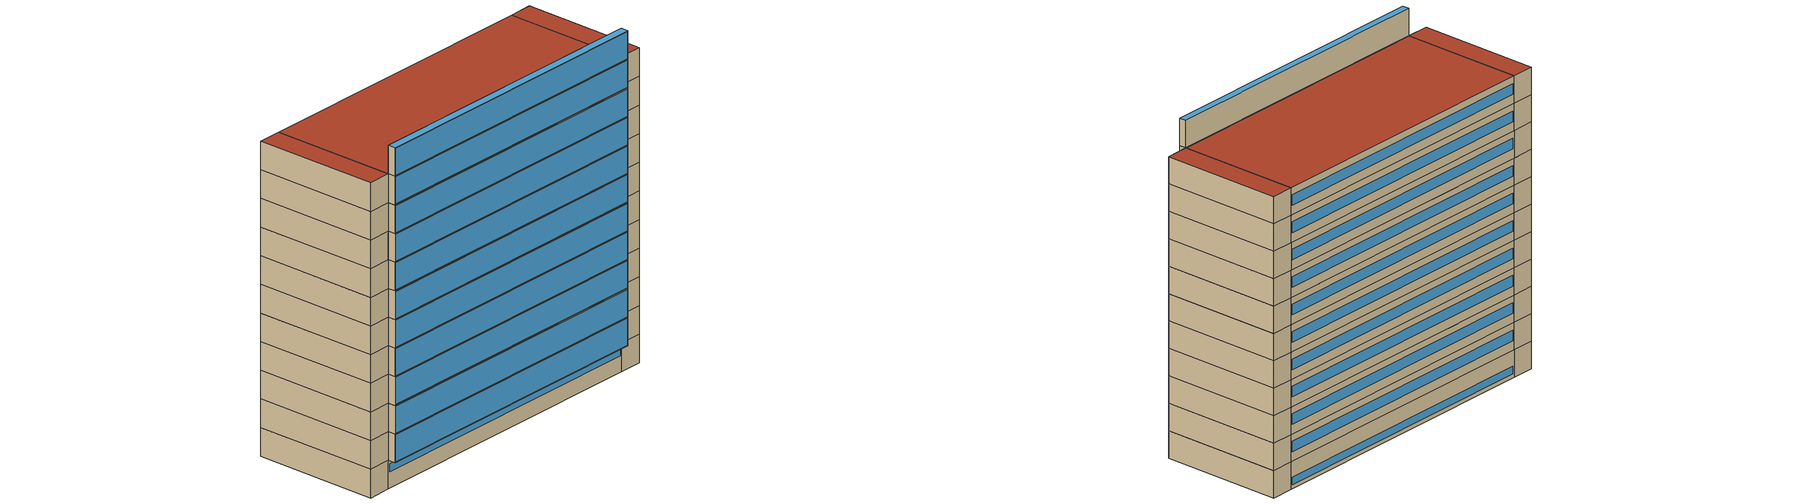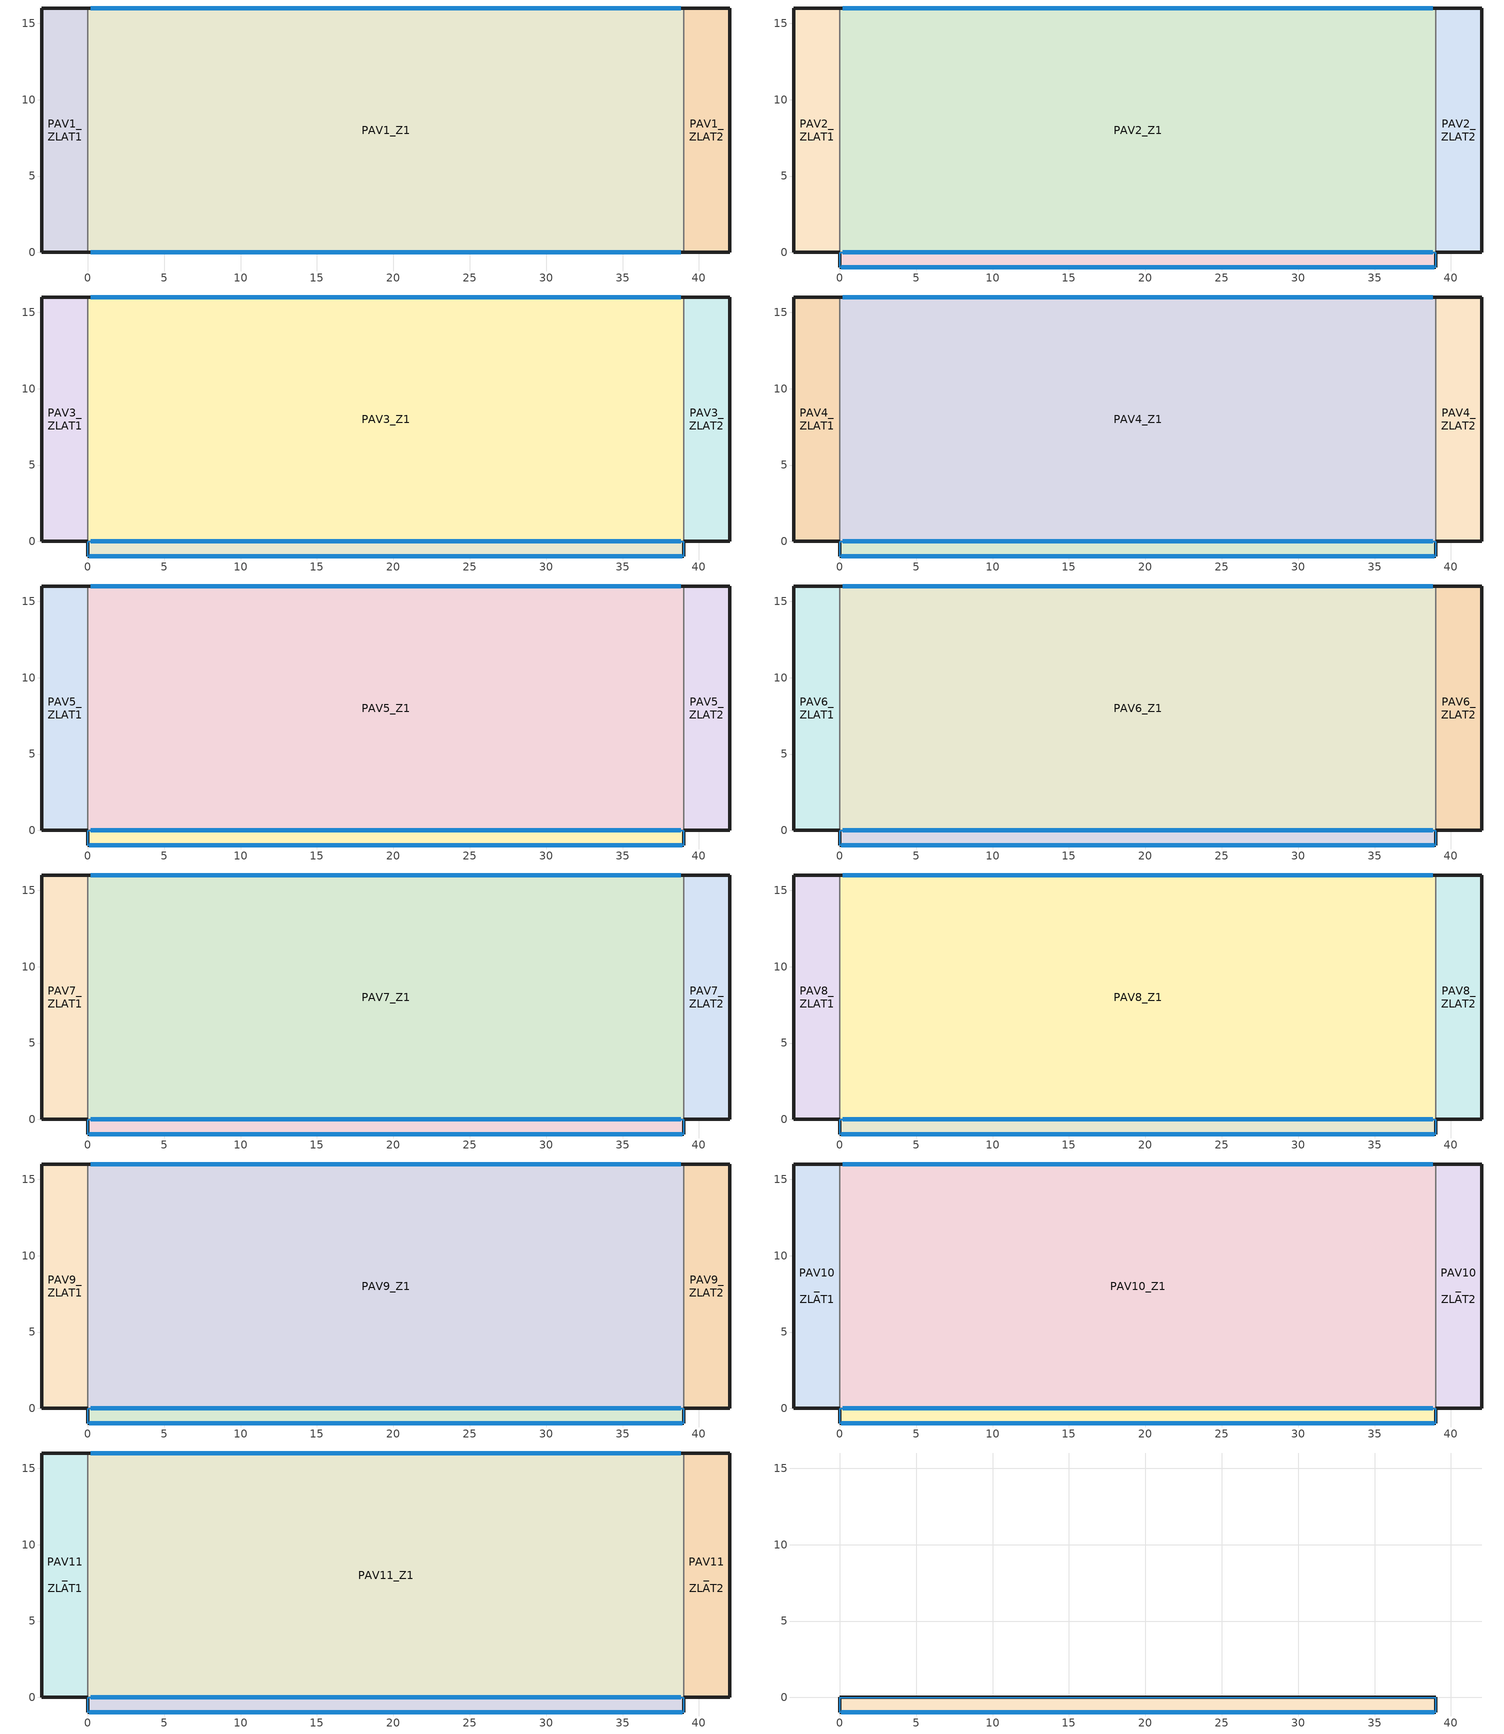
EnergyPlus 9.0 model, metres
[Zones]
PAV1_Z1
 floor ground (Laje): 39,16 39,0 0,0 0,16 z0
 wall outside (Alvenaria): 39,16 0,16 / 0,0 39,0 z0:3.5
 wall to PAV1_ZLAT2 (Alvenaria): 39,0 39,16 z0:3.5
 wall to PAV1_ZLAT1 (Alvenaria): 0,16 0,0 z0:3.5
 window (Vidro 6mm): 0.2,0 38.8,0 z2.05:3; 38.8,16 0.2,16 z0.5:1.5
PAV1_ZLAT2
 floor ground (Laje): 42,16 42,0 39,0 39,16 z0
 wall outside (Alvenaria): 39,0 42,0 42,16 39,16 z0:3.5
PAV1_ZLAT1
 floor ground (Laje): 0,16 0,0 -3,0 -3,16 z0
 wall outside (Alvenaria): 0,16 -3,16 -3,0 0,0 z0:3.5
PAV2_ZLAT1
 floor to PAV1_ZLAT1 (Laje): 0,16 0,0 -3,0 -3,16 z3.5
 wall outside (Alvenaria): 0,16 -3,16 -3,0 0,0 z3.5:7
 wall to PAV2_Z1 (Alvenaria): 0,0 0,16 z3.5:7
PAV2_Z1
 floor to PAV1_Z1 (Laje): 39,16 39,0 0,0 0,16 z3.5
 wall outside (Alvenaria): 39,16 0,16 z3.5:7
 wall to PAV2_ZLAT2 (Alvenaria): 39,0 39,16 z3.5:7
 wall to PAV2_FD (Alvenaria): 0,0 39,0 z3.5:7
 window inside (Vidro 6mm): 0.2,0 38.8,0 z5.67:6.72
 window (Vidro 6mm): 38.8,16 0.2,16 z4.72:6.08
PAV2_ZLAT2
 floor to PAV1_ZLAT2 (Laje): 42,16 42,0 39,0 39,16 z3.5
 wall outside (Alvenaria): 39,0 42,0 42,16 39,16 z3.5:7
PAV2_FD
 floor outside (CHAPA): 39,0 39,-0.95 0,-0.95 0,0 z3.5
 wall outside (Alvenaria): 0,0 0,-0.95 / 39,-0.95 39,0 z3.5:7
 wall outside (CHAPA): 0,-0.95 39,-0.95 z3.5:7
 window (Vidro 6mm): 0.1,-0.95 38.9,-0.95 z3.6:6.9
 skylight inside (Vidro 6mm): 0.01,-0.01 0.01,-0.95 38.99,-0.95 38.99,-0.01 z7
 skylight (Vidro 6mm): 38.99,-0.01 38.99,-0.95 0.01,-0.95 0.01,-0.01 z3.5
PAV3_ZLAT1
 floor to PAV2_ZLAT1 (Laje): 0,16 0,0 -3,0 -3,16 z7
 wall outside (Alvenaria): 0,16 -3,16 -3,0 0,0 z7:10.5
 wall to PAV3_Z1 (Alvenaria): 0,0 0,16 z7:10.5
PAV3_Z1
 floor to PAV2_Z1 (Laje): 39,16 39,0 0,0 0,16 z7
 wall outside (Alvenaria): 39,16 0,16 z7:10.5
 wall to PAV3_ZLAT2 (Alvenaria): 39,0 39,16 z7:10.5
 wall to PAV3_FD (Alvenaria): 0,0 39,0 z7:10.5
 window inside (Vidro 6mm): 0.2,0 38.8,0 z9.18:10.22
 window (Vidro 6mm): 38.8,16 0.2,16 z8.22:9.57
PAV3_ZLAT2
 floor to PAV2_ZLAT2 (Laje): 42,16 42,0 39,0 39,16 z7
 wall outside (Alvenaria): 39,0 42,0 42,16 39,16 z7:10.5
PAV3_FD
 floor to PAV2_FD (CHAPA): 39,0 39,-0.95 0,-0.95 0,0 z7
 wall outside (Alvenaria): 0,0 0,-0.95 / 39,-0.95 39,0 z7:10.5
 wall outside (CHAPA): 39,-0.95 0,-0.95 z7:10.5
 window (Vidro 6mm): 38.9,-0.95 0.1,-0.95 z7.1:10.4
 skylight inside (Vidro 6mm): 0.01,-0.01 0.01,-0.95 38.99,-0.95 38.99,-0.01 z10.5
PAV4_ZLAT1
 floor to PAV3_ZLAT1 (Laje): 0,16 0,0 -3,0 -3,16 z10.5
 wall outside (Alvenaria): 0,16 -3,16 -3,0 0,0 z10.5:14
 wall to PAV4_Z1 (Alvenaria): 0,0 0,16 z10.5:14
PAV4_Z1
 floor to PAV3_Z1 (Laje): 39,16 39,0 0,0 0,16 z10.5
 wall outside (Alvenaria): 39,16 0,16 z10.5:14
 wall to PAV4_ZLAT2 (Alvenaria): 39,0 39,16 z10.5:14
 wall to PAV4_FD (Alvenaria): 0,0 39,0 z10.5:14
 window inside (Vidro 6mm): 0.2,0 38.8,0 z12.68:13.72
 window (Vidro 6mm): 38.8,16 0.2,16 z11.72:13.07
PAV4_ZLAT2
 floor to PAV3_ZLAT2 (Laje): 42,16 42,0 39,0 39,16 z10.5
 wall outside (Alvenaria): 39,0 42,0 42,16 39,16 z10.5:14
PAV4_FD
 floor to PAV3_FD (CHAPA): 39,0 39,-0.95 0,-0.95 0,0 z10.5
 wall outside (Alvenaria): 0,0 0,-0.95 / 39,-0.95 39,0 z10.5:14
 wall outside (CHAPA): 39,-0.95 0,-0.95 z10.5:14
 window (Vidro 6mm): 38.9,-0.95 0.1,-0.95 z10.6:13.9
 skylight inside (Vidro 6mm): 0.01,-0.01 0.01,-0.95 38.99,-0.95 38.99,-0.01 z14
PAV5_ZLAT1
 floor to PAV4_ZLAT1 (Laje): 0,16 0,0 -3,0 -3,16 z14
 wall outside (Alvenaria): 0,16 -3,16 -3,0 0,0 z14:17.5
 wall to PAV5_Z1 (Alvenaria): 0,0 0,16 z14:17.5
PAV5_Z1
 floor to PAV4_Z1 (Laje): 39,16 39,0 0,0 0,16 z14
 wall outside (Alvenaria): 39,16 0,16 z14:17.5
 wall to PAV5_FD (Alvenaria): 0,0 39,0 z14:17.5
 wall to PAV5_ZLAT2 (Alvenaria): 39,0 39,16 z14:17.5
 window inside (Vidro 6mm): 0.2,0 38.8,0 z16.18:17.23
 window (Vidro 6mm): 38.8,16 0.2,16 z15.22:16.57
PAV5_ZLAT2
 floor to PAV4_ZLAT2 (Laje): 42,16 42,0 39,0 39,16 z14
 wall outside (Alvenaria): 39,0 42,0 42,16 39,16 z14:17.5
PAV5_FD
 floor to PAV4_FD (CHAPA): 39,0 39,-0.95 0,-0.95 0,0 z14
 wall outside (CHAPA): 0,-0.95 39,-0.95 z14:17.5
 wall outside (Alvenaria): 0,0 0,-0.95 / 39,-0.95 39,0 z14:17.5
 window (Vidro 6mm): 0.1,-0.95 38.9,-0.95 z14.1:17.4
 skylight inside (Vidro 6mm): 0.01,-0.01 0.01,-0.95 38.99,-0.95 38.99,-0.01 z17.5
PAV6_ZLAT1
 floor to PAV5_ZLAT1 (Laje): 0,16 0,0 -3,0 -3,16 z17.5
 wall outside (Alvenaria): 0,16 -3,16 -3,0 0,0 z17.5:21
 wall to PAV6_Z1 (Alvenaria): 0,0 0,16 z17.5:21
PAV6_Z1
 floor to PAV5_Z1 (Laje): 39,16 39,0 0,0 0,16 z17.5
 wall outside (Alvenaria): 39,16 0,16 z17.5:21
 wall to PAV6_FD (Alvenaria): 0,0 39,0 z17.5:21
 wall to PAV6_ZLAT2 (Alvenaria): 39,0 39,16 z17.5:21
 window inside (Vidro 6mm): 0.2,0 38.8,0 z19.68:20.73
 window (Vidro 6mm): 38.8,16 0.2,16 z18.73:20.07
PAV6_ZLAT2
 floor to PAV5_ZLAT2 (Laje): 42,16 42,0 39,0 39,16 z17.5
 wall outside (Alvenaria): 39,0 42,0 42,16 39,16 z17.5:21
PAV6_FD
 floor to PAV5_FD (CHAPA): 39,0 39,-0.95 0,-0.95 0,0 z17.5
 wall outside (Alvenaria): 0,0 0,-0.95 / 39,-0.95 39,0 z17.5:21
 wall outside (CHAPA): 39,-0.95 0,-0.95 z17.5:21
 window (Vidro 6mm): 38.9,-0.95 0.1,-0.95 z17.6:20.9
 skylight inside (Vidro 6mm): 0.01,-0.01 0.01,-0.95 38.99,-0.95 38.99,-0.01 z21
PAV7_ZLAT1
 floor to PAV6_ZLAT1 (Laje): 0,16 0,0 -3,0 -3,16 z21
 wall outside (Alvenaria): 0,16 -3,16 -3,0 0,0 z21:24.5
 wall to PAV7_Z1 (Alvenaria): 0,0 0,16 z21:24.5
PAV7_Z1
 floor to PAV6_Z1 (Laje): 39,16 39,0 0,0 0,16 z21
 wall outside (Alvenaria): 39,16 0,16 z21:24.5
 wall to PAV7_ZLAT2 (Alvenaria): 39,0 39,16 z21:24.5
 wall to PAV7_FD (Alvenaria): 0,0 39,0 z21:24.5
 window inside (Vidro 6mm): 0.2,0 38.8,0 z23.18:24.23
 window (Vidro 6mm): 38.8,16 0.2,16 z22.23:23.57
PAV7_ZLAT2
 floor to PAV6_ZLAT2 (Laje): 42,16 42,0 39,0 39,16 z21
 wall outside (Alvenaria): 39,0 42,0 42,16 39,16 z21:24.5
PAV7_FD
 floor to PAV6_FD (CHAPA): 39,0 39,-0.95 0,-0.95 0,0 z21
 wall outside (CHAPA): 39,-0.95 0,-0.95 z21:24.5
 wall outside (Alvenaria): 0,0 0,-0.95 / 39,-0.95 39,0 z21:24.5
 window (Vidro 6mm): 38.9,-0.95 0.1,-0.95 z21.1:24.4
 skylight inside (Vidro 6mm): 0.01,-0.01 0.01,-0.95 38.99,-0.95 38.99,-0.01 z24.5
PAV8_ZLAT1
 floor to PAV7_ZLAT1 (Laje): 0,16 0,0 -3,0 -3,16 z24.5
 wall outside (Alvenaria): 0,16 -3,16 -3,0 0,0 z24.5:28
 wall to PAV8_Z1 (Alvenaria): 0,0 0,16 z24.5:28
PAV8_Z1
 floor to PAV7_Z1 (Laje): 39,16 39,0 0,0 0,16 z24.5
 wall outside (Alvenaria): 39,16 0,16 z24.5:28
 wall to PAV8_ZLAT2 (Alvenaria): 39,0 39,16 z24.5:28
 wall to PAV8_FD (Alvenaria): 0,0 39,0 z24.5:28
 window inside (Vidro 6mm): 0.2,0 38.8,0 z26.68:27.73
 window (Vidro 6mm): 38.8,16 0.2,16 z25.73:27.07
PAV8_ZLAT2
 floor to PAV7_ZLAT2 (Laje): 42,16 42,0 39,0 39,16 z24.5
 wall outside (Alvenaria): 39,0 42,0 42,16 39,16 z24.5:28
 roof outside (Laje): 39,16 39,0 42,0 42,16 z28
PAV8_FD
 floor to PAV7_FD (CHAPA): 39,0 39,-0.95 0,-0.95 0,0 z24.5
 wall outside (Alvenaria): 39,-0.95 39,0 / 0,0 0,-0.95 z24.5:28
 wall outside (CHAPA): 0,-0.95 39,-0.95 z24.5:28
 window (Vidro 6mm): 0.1,-0.95 38.9,-0.95 z24.6:27.9
 skylight inside (Vidro 6mm): 0.01,-0.01 0.01,-0.95 38.99,-0.95 38.99,-0.01 z28
PAV9_ZLAT2
 floor ground (Laje): 42,16 42,0 39,0 39,16 z28
 wall outside (Alvenaria): 39,0 42,0 42,16 39,16 z28:31.5
 wall to PAV9_Z1 (Alvenaria): 39,16 39,0 z28:31.5
PAV9_Z1
 floor to PAV8_Z1 (Laje): 39,16 39,0 0,0 0,16 z28
 wall outside (Alvenaria): 39,16 0,16 z28:31.5
 wall to PAV9_FD (Alvenaria): 0,0 39,0 z28:31.5
 wall to PAV9_ZLAT1 (Alvenaria): 0,16 0,0 z28:31.5
 window (Vidro 6mm): 38.8,16 0.2,16 z29.23:30.57
 window inside (Vidro 6mm): 0.2,0 38.8,0 z30.18:31.23
PAV9_ZLAT1
 floor to PAV8_ZLAT1 (Laje): 0,16 0,0 -3,0 -3,16 z28
 wall outside (Alvenaria): 0,16 -3,16 -3,0 0,0 z28:31.5
PAV9_FD
 floor to PAV8_FD (CHAPA): 39,0 39,-0.95 0,-0.95 0,0 z28
 wall outside (Alvenaria): 39,-0.95 39,0 / 0,0 0,-0.95 z28:31.5
 wall outside (CHAPA): 39,-0.95 0,-0.95 z28:31.5
 window (Vidro 6mm): 38.9,-0.95 0.1,-0.95 z28.1:31.4
 skylight inside (Vidro 6mm): 0.01,-0.01 0.01,-0.95 38.99,-0.95 38.99,-0.01 z31.5
PAV10_ZLAT1
 floor to PAV9_ZLAT1 (Laje): 0,16 0,0 -3,0 -3,16 z31.5
 wall outside (Alvenaria): 0,16 -3,16 -3,0 0,0 z31.5:35
 wall to PAV10_Z1 (Alvenaria): 0,0 0,16 z31.5:35
PAV10_Z1
 floor to PAV9_Z1 (Laje): 39,16 39,0 0,0 0,16 z31.5
 wall outside (Alvenaria): 39,16 0,16 z31.5:35
 wall to PAV10_FD (Alvenaria): 0,0 39,0 z31.5:35
 wall to PAV10_ZLAT2 (Alvenaria): 39,0 39,16 z31.5:35
 window inside (Vidro 6mm): 0.2,0 38.8,0 z33.67:34.73
 window (Vidro 6mm): 38.8,16 0.2,16 z32.73:34.08
PAV10_ZLAT2
 floor to PAV9_ZLAT2 (Laje): 42,16 42,0 39,0 39,16 z31.5
 wall outside (Alvenaria): 39,0 42,0 42,16 39,16 z31.5:35
PAV10_FD
 floor to PAV9_FD (CHAPA): 39,0 39,-0.95 0,-0.95 0,0 z31.5
 wall outside (Alvenaria): 0,0 0,-0.95 / 39,-0.95 39,0 z31.5:35
 wall outside (CHAPA): 0,-0.95 39,-0.95 z31.5:35
 window (Vidro 6mm): 0.1,-0.95 38.9,-0.95 z31.6:34.9
 skylight inside (Vidro 6mm): 0.01,-0.01 0.01,-0.95 38.99,-0.95 38.99,-0.01 z35
PAV11_ZLAT1
 floor to PAV10_ZLAT1 (Laje): 0,16 0,0 -3,0 -3,16 z35
 wall outside (Alvenaria): 0,16 -3,16 -3,0 0,0 z35:38.5
 wall to PAV11_Z1 (Alvenaria): 0,0 0,16 z35:38.5
 roof outside (Laje): -3,16 -3,0 0,0 0,16 z38.5
PAV11_Z1
 floor to PAV10_Z1 (Laje): 39,16 39,0 0,0 0,16 z35
 wall outside (Alvenaria): 39,16 0,16 z35:38.5
 wall to PAV11_FD (Alvenaria): 0,0 39,0 z35:38.5
 wall to PAV11_ZLAT2 (Alvenaria): 39,0 39,16 z35:38.5
 window inside (Vidro 6mm): 0.2,0 38.8,0 z37.17:38.23
 window (Vidro 6mm): 38.8,16 0.2,16 z36.23:37.58
 roof outside (Laje): 0,16 0,0 39,0 39,16 z38.5
PAV11_ZLAT2
 floor to PAV10_ZLAT2 (Laje): 42,16 42,0 39,0 39,16 z35
 wall outside (Alvenaria): 39,0 42,0 42,16 z35:38.5
 wall outside (Cobertura): 42,16 39,16 z35:38.5
 roof outside (Laje): 39,16 39,0 42,0 42,16 z38.5
PAV11_FD
 floor to PAV10_FD (CHAPA): 39,0 39,-0.95 0,-0.95 0,0 z35
 wall outside (Alvenaria): 39,-0.95 39,0 / 0,0 0,-0.95 z35:38.5
 wall outside (CHAPA): 0,-0.95 39,-0.95 z35:38.5
 window (Vidro 6mm): 0.1,-0.95 38.9,-0.95 z35.1:38.4
 skylight inside (Vidro 6mm): 0.01,-0.01 0.01,-0.95 38.99,-0.95 38.99,-0.01 z38.5
PAV12_FD
 floor to PAV11_FD (CHAPA): 39,0 39,-0.95 0,-0.95 0,0 z38.5
 wall outside (CHAPA): 39,-0.95 39,0 0,0 0,-0.95 39,-0.95 z38.5:42
 window (Vidro 6mm): 0.1,-0.95 38.9,-0.95 z38.6:41.9
 roof outside (CHAPA): 0,0 0,-0.95 39,-0.95 39,0 z42
 skylight (Vidro 6mm): 0.01,-0.01 0.01,-0.95 38.99,-0.95 38.99,-0.01 z42
[Building]
Pesq_fachada: North Axis {deg}=45; Terrain=Suburbs; Loads Convergence Tolerance Value=0.04; Temperature Convergence Tolerance Value {deltaC}=0.4; Solar Distribution=FullExterior; Maximum Number of Warmup Days=25
[Site:Location]
VICOSA: Latitude {deg}=-20.45; Longitude {deg}=-42.52; Time Zone {hr}=-3; Elevation {m}=650
[Site:GroundTemperature:BuildingSurface]
21.81, 21.89, 21.87, 21.76, 21.51, 21.36, 21.26, 21.43, 21.51, 21.62, 21.76, 21.78
[Material] Thermal Absorptance=0.9; Visible Absorptance=0.7
Name | Roughness | Thickness {m} | Conductivity {W/m-K} | Density {kg/m3} | Specific Heat {J/kg-K} | Solar Absorptance
Alvenaria_1_5_Argamassa | Smooth | 0.025 | 1.15 | 2000 | 1000 | 0.2
Alvenaria_2_4_Tijolo | Rough | 0.09 | 0.9 | 1700 | 920 | 0.7
Alvenaria_3_Isolante | MediumSmooth | 0.04 | 0.035 | 130 | 100 | 0.7
Cobertura_1_Cascalho | VeryRough | 0.01 | 0.96 | 1800 | 1000 | 0.5
Cobertura_2_Impermeabilizante | Rough | 0.005 | 0.5 | 1700 | 1000 | 0.7
Cobertura_3_Concreto | MediumRough | 0.5 | 1.13 | 2000 | 1000 | 0.2
Laje_1_concreto | MediumSmooth | 0.13 | 1.4 | 2100 | 840 | 0.2
[WindowMaterial:Glazing]
Clear 3mm: Optical Data Type=SpectralAverage; Thickness {m}=0.012; Solar Transmittance at Normal Incidence=0.837; Front Side Solar Reflectance at Normal Incidence=0.075; Back Side Solar Reflectance at Normal Incidence=0.075; Visible Transmittance at Normal Incidence=0.898; Front Side Visible Reflectance at Normal Incidence=0.081; Back Side Visible Reflectance at Normal Incidence=0.081; Infrared Transmittance at Normal Incidence=0; Front Side Infrared Hemispherical Emissivity=0.84; Back Side Infrared Hemispherical Emissivity=0.84; Conductivity {W/m-K}=0.9
[Construction]
Alvenaria: Alvenaria_1_5_Argamassa, Alvenaria_2_4_Tijolo, Alvenaria_3_Isolante, Alvenaria_2_4_Tijolo, Alvenaria_1_5_Argamassa
Cobertura: Cobertura_1_Cascalho, Cobertura_2_Impermeabilizante, Cobertura_3_Concreto
Laje: Laje_1_concreto
Vidro 6mm: Clear 3mm
CHAPA: Alvenaria_2_4_Tijolo
[Zone] Multiplier=1
PAV1_Z1; PAV1_ZLAT2; PAV1_ZLAT1; PAV2_ZLAT1; PAV2_Z1; PAV2_ZLAT2; PAV3_ZLAT1; PAV3_Z1; PAV3_ZLAT2; PAV4_ZLAT1; PAV4_Z1; PAV4_ZLAT2; PAV5_ZLAT1; PAV5_Z1; PAV5_ZLAT2; PAV6_ZLAT1; PAV6_Z1; PAV6_ZLAT2; PAV7_ZLAT1; PAV7_Z1; PAV7_ZLAT2; PAV8_ZLAT1; PAV8_Z1; PAV8_ZLAT2; PAV9_ZLAT2; PAV9_Z1; PAV9_ZLAT1; PAV10_ZLAT1; PAV10_Z1; PAV10_ZLAT2; PAV11_ZLAT1; PAV11_Z1; PAV11_ZLAT2; PAV2_FD; PAV3_FD; PAV4_FD; PAV5_FD; PAV6_FD; PAV7_FD; PAV8_FD; PAV9_FD; PAV10_FD; PAV11_FD; PAV12_FD
[People] Number of People Schedule=Ocupacao; Number of People Calculation Method=People; Number of People=45; Fraction Radiant=0.6; Sensible Heat Fraction=autocalculate; Activity Level Schedule=metabolismo_esc; Carbon Dioxide Generation Rate {m3/s-W}=3.82e-08; Enable ASHRAE 55 Comfort Warnings=No; Mean Radiant Temperature Calculation Type=ZoneAveraged; Clothing Insulation Calculation Method=ClothingInsulationSchedule
Name | Zone or ZoneList
Trabalhadores_PAV1 | PAV1_Z1
Trabalhadores_PAV2 | PAV2_Z1
Trabalhadores_PAV3 | PAV3_Z1
Trabalhadores_PAV4 | PAV4_Z1
Trabalhadores_PAV5 | PAV5_Z1
Trabalhadores_PAV6 | PAV6_Z1
Trabalhadores_PAV7 | PAV7_Z1
Trabalhadores_PAV8 | PAV8_Z1
Trabalhadores_PAV9 | PAV9_Z1
Trabalhadores_PAV10 | PAV10_Z1
Trabalhadores_PAV11 | PAV11_Z1
[Lights] Schedule=Ilum_Total; Design Level Calculation Method=Watts/Area; Watts per Zone Floor Area {W/m2}=18.75; Return Air Fraction=0; Fraction Radiant=0.72; Fraction Visible=0.18; Fraction Replaceable=1; Return Air Fraction Calculated from Plenum Temperature=No
Name | Zone or ZoneList
Iluminacao_PAV1 | PAV1_Z1
Iluminacao_PAV2 | PAV2_Z1
Iluminacao_PAV3 | PAV3_Z1
Iluminacao_PAV4 | PAV4_Z1
Iluminacao_PAV5 | PAV5_Z1
Iluminacao_PAV6 | PAV6_Z1
Iluminacao_PAV7 | PAV7_Z1
Iluminacao_PAV8 | PAV8_Z1
Iluminacao_PAV9 | PAV9_Z1
Iluminacao_PAV10 | PAV10_Z1
Iluminacao_PAV11 | PAV11_Z1
[ElectricEquipment] Schedule=Equip_esc; Design Level Calculation Method=Watts/Area; Watts per Zone Floor Area {W/m2}=8.4; Fraction Latent=0; Fraction Radiant=0.3; Fraction Lost=0
Name | Zone or ZoneList
Equipamento_PAV1 | PAV1_Z1
Equipamento_PAV2 | PAV2_Z1
Equipamento_PAV3 | PAV3_Z1
Equipamento_PAV4 | PAV4_Z1
Equipamento_PAV5 | PAV5_Z1
Equipamento_PAV6 | PAV6_Z1
Equipamento_PAV7 | PAV7_Z1
Equipamento_PAV8 | PAV8_Z1
Equipamento_PAV9 | PAV9_Z1
Equipamento_PAV10 | PAV10_Z1
Equipamento_PAV11 | PAV11_Z1
[HVACTemplate:Thermostat]
Constant Setpoint Thermostat: Constant Heating Setpoint {C}=20; Constant Cooling Setpoint {C}=25
[Schedule:Compact]
Ocupacao: Through: 12/31, For: AllDays, Until: 07:00, 0, Until: 8:00, .5, Until: 12:00, 1, Until: 14:00, .5, Until: 18:00, 1, Until: 19:00, .5, Until: 24:00, 0, For: Allotherdays, Until: 24:00, 0
metabolismo_esc: Through: 12/31, For: AllDays, Until: 24:00, 130
Ilum_Total: Through: 12/31, For: Weekdays, Until: 08:00, 0, Until: 18:00, 1, Until: 24:00, 0, For: Allotherdays, Until: 24:00, 0
Equip_esc: Through: 12/31, For: Weekdays, Until: 08:00, 0, Until: 09:00, .5, Until: 18:00, 1, Until: 24:00, 0, For: Allotherdays, Until: 24:00, 0
[AirflowNetwork:SimulationControl]
Ventilacao_Nat: AirflowNetwork Control=MultizoneWithoutDistribution; Wind Pressure Coefficient Type=SurfaceAverageCalculation; Building Type=LowRise; Maximum Number of Iterations=500; Initialization Type=ZeroNodePressures; Relative Airflow Convergence Tolerance=0.0001; Absolute Airflow Convergence Tolerance {kg/s}=0.000001; Convergence Acceleration Limit=-.5; Azimuth Angle of Long Axis of Building {deg}=90; Ratio of Building Width Along Short Axis to Width Along Long Axis=1; Height Dependence of External Node Temperature=No
[AirflowNetwork:MultiZone:Zone] Indoor and Outdoor Temperature Difference Lower Limit For Maximum Venting Open Factor {deltaC}=0; Indoor and Outdoor Temperature Difference Upper Limit for Minimum Venting Open Factor {deltaC}=6; Indoor and Outdoor Enthalpy Difference Upper Limit for Minimum Venting Open Factor {deltaJ/kg}=300000; Single Sided Wind Pressure Coefficient Algorithm=Standard; Facade Width {m}=10
Name | Ventilation Control Mode | Ventilation Control Zone Temperature Setpoint Schedule | Minimum Venting Open Factor | Indoor and Outdoor Enthalpy Difference Lower Limit For Maximum Venting Open Factor {deltaJ/kg} | Venting Availability Schedule
PAV1_Z1; PAV2_Z1; PAV3_Z1; PAV4_Z1; PAV5_Z1; PAV6_Z1; PAV7_Z1; PAV8_Z1; PAV9_Z1; PAV10_Z1; PAV11_Z1 | Temperature | AberturaJanelas | 0.33
PAV2_FD; PAV3_FD; PAV4_FD; PAV5_FD; PAV6_FD; PAV7_FD; PAV8_FD; PAV9_FD; PAV10_FD; PAV11_FD; PAV12_FD | Constant | Always On | 1 | 0 | Always On
[AirflowNetwork:MultiZone:Surface] Indoor and Outdoor Temperature Difference Upper Limit for Minimum Venting Open Factor {deltaC}=100; Indoor and Outdoor Enthalpy Difference Upper Limit for Minimum Venting Open Factor {deltaJ/kg}=300000
Name | Leakage Component | Window/Door Opening Factor, or Crack Factor | Ventilation Control Mode | Ventilation Control Zone Temperature Setpoint Schedule
PAV11_FD_PISO_J1_ABERTA; PAV11_FD_TETO_ABERTA; PAV10_FD_PISO_J1_ABERTA; PAV10_FD_TETO_ABERTA; PAV9_FD_PISO_J1_ABERTA; PAV9_FD_TETO_ABERTA; PAV8_FD_PISO_J1_ABERTA; PAV8_FD_TETO_ABERTA; PAV7_FD_PISO_J1_ABERTA; PAV7_FD_TETO_ABERTA; PAV6_FD_PISO_J1_ABERTA; PAV6_FD_TETO_ABERTA; PAV5_FD_PISO_J1_ABERTA; PAV5_FD_TETO_ABERTA; PAV4_FD_PISO_J1_ABERTA; PAV4_FD_TETO_ABERTA; PAV3_FD_PISO_J1_ABERTA; PAV3_FD_TETO_ABERTA; PAV2_FD_TETO_ABERTA; PAV1_Z1_P1_J2_ABRE | vao | 1 | ZoneLevel | Always On
PAV2_FD_PISO_J1_ABERTA | vao | 0.1 | ZoneLevel | Always On
PAV11_FD_P1_J1_FIXO; PAV10_FD_P1_J1_FIXO; PAV9_FD_P1_J1_FIXO; PAV8_FD_P1_J1_FIXO; PAV7_FD_P1_J1_FIXO; PAV6_FD_P1_J1_FIXO; PAV5_FD_P1_J1_FIXO; PAV4_FD_P1_J1_FIXO; PAV3_FD_P1_J1_FIXO; PAV2_FD_P1_J1_FIXO | fixo | 1 | Constant | Always Off
PAV11_FD_P3_J2_ABRE; PAV10_FD_P3_J2_ABRE; PAV9_FD_P3_J2_ABRE; PAV8_FD_P3_J2_ABRE; PAV7_FD_P3_J2_ABRE; PAV6_FD_P3_J2_ABRE; PAV5_FD_P3_J2_ABRE; PAV4_FD_P3_J2_ABRE; PAV3_FD_P3_J2_ABRE; PAV2_FD_P3_J2_ABRE | correr | 0.5 | ZoneLevel | Always On
PAV1_Z1_P3_J1_VENEZIANA; PAV1_Z1_P3_J1_VENEZIANA | Veneziana | 1 | ZoneLevel | Always On
PAV2_Z1_P3_J1_VENEZIANA; PAV3_Z1_P3_J1_VENEZIANA; PAV4_Z1_P3_J1_VENEZIANA; PAV5_Z1_P3_J1_VENEZIANA; PAV6_Z1_P3_J1_VENEZIANA; PAV7_Z1_P3_J1_VENEZIANA; PAV8_Z1_P3_J1_VENEZIANA; PAV9_Z1_P3_J1_VENEZIANA; PAV10_Z1_P3_J1_VENEZIANA; PAV11_Z1_P3_J1_VENEZIANA | Veneziana | 0.9 | ZoneLevel | Always On
PAV11_Z1_P1_J2_ABRE; PAV10_Z1_P1_J2_ABRE; PAV9_Z1_P1_J2_ABRE; PAV8_Z1_P1_J2_ABRE; PAV7_Z1_P1_J2_ABRE; PAV6_Z1_P1_J2_ABRE; PAV5_Z1_P1_J2_ABRE; PAV4_Z1_P1_J2_ABRE; PAV3_Z1_P1_J2_ABRE; PAV2_Z1_P1_J2_ABRE | vao | 0.5 | ZoneLevel | Always On
PAV12_FD_PISO_J1_ABERTA; PAV12_FD_TETO_ABERTA_FINAL | vao | 1 | Constant | Always On
[AirflowNetwork:MultiZone:Component:DetailedOpening] Air Mass Flow Coefficient When Opening is Closed {kg/s-m}=0.001; Air Mass Flow Exponent When Opening is Closed=0.65; Opening Factor 1=0; Width Factor for Opening Factor 1=0; Height Factor for Opening Factor 1=0; Start Height Factor for Opening Factor 1=0
Name | Type of Rectangular Large Vertical Opening (LVO) | Number of Sets of Opening Factor Data | Discharge Coefficient for Opening Factor 1 | Opening Factor 2 | Discharge Coefficient for Opening Factor 2 | Width Factor for Opening Factor 2 | Height Factor for Opening Factor 2 | Start Height Factor for Opening Factor 2 | Opening Factor 3 | Discharge Coefficient for Opening Factor 3 | Width Factor for Opening Factor 3 | Height Factor for Opening Factor 3 | Start Height Factor for Opening Factor 3
fixo | NonPivoted | 2 | 0.001 | 1 | 0.001 | 1 | 1 | 0
vao | NonPivoted | 2 | 0.65 | 1 | 0.65 | 1 | 1
Veneziana | HorizontallyPivoted | 2 | 0.001 | 1 | 0.4 | 1 | 1
correr | NonPivoted | 3 | 0.001 | 0.5 | 0.6 | 0.225 | 0.9 | 0 | 1 | 0.6 | 0.45 | 0.9 | 0
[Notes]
Daylight Saving Period in US
